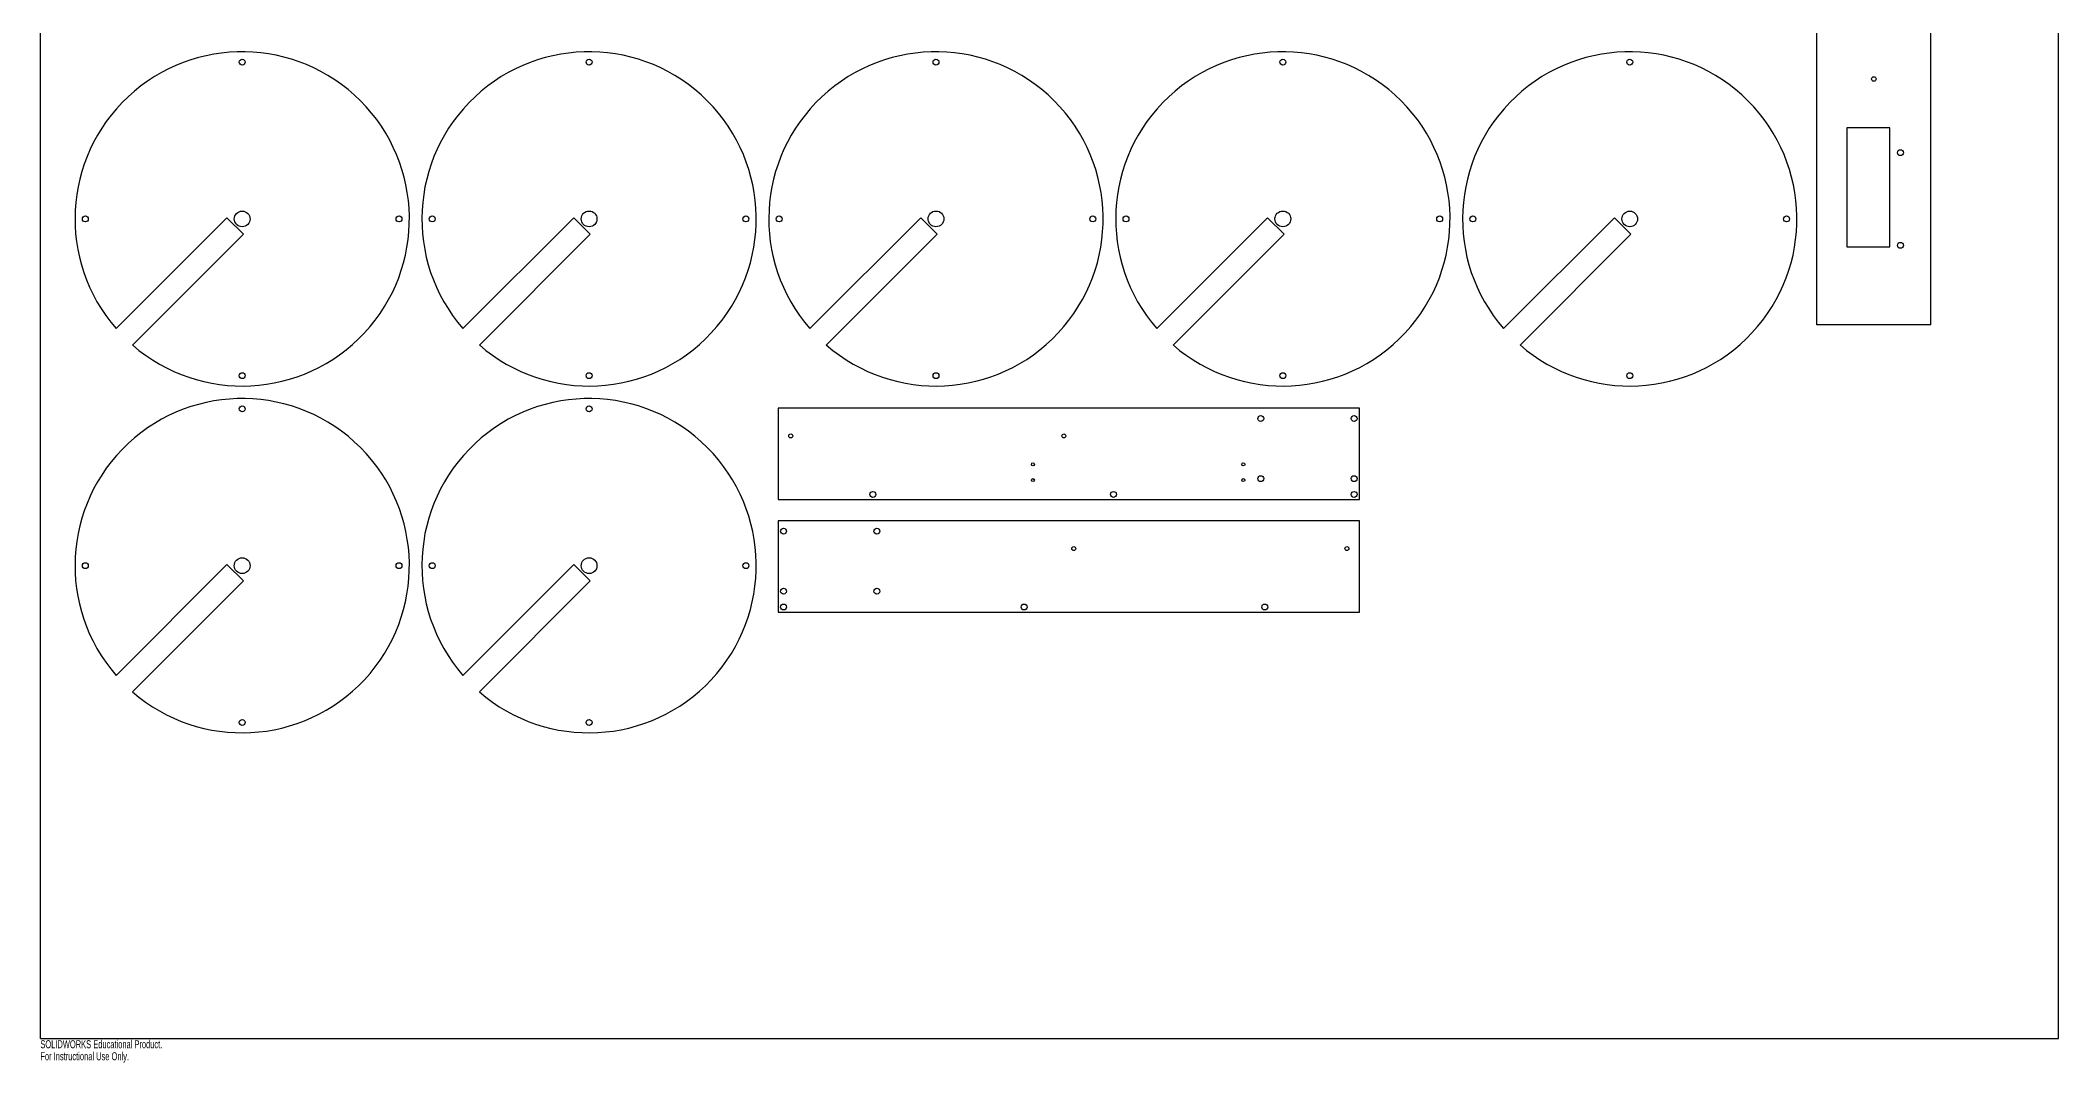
# Model space of a CAD drawing. Header units: inches. Extents: x 0 to 48, y -0.6 to 48.
# Drawn here: x 0 to 48, y -0.57 to 23.75 of the extents above; entities that cross this region are included whole.
import ezdxf

# ---------------------------------------------------------------- set-up
doc = ezdxf.new("R2010")
doc.units = ezdxf.units.IN
doc.header["$MEASUREMENT"] = 0
doc.styles.add('SLDTEXTSTYLE0', font='TXT', dxfattribs={"width": 0.7})

msp = doc.modelspace()

# ---------------------------------------------------------------- linework, layer by layer
at = {"color": 7, "linetype": 'Continuous'}
for p, q in [((0, 0), (0, 48)), ((48, 0), (48, 48)), ((42.253, 16.977), (42.253, 28.546)), ((44.957, 16.977), (44.957, 28.546)), ((42.965, 21.67), (42.965, 18.836)), ((43.988, 21.67), (42.965, 21.67)), ((43.988, 18.836), (43.988, 21.67)), ((1.8, 16.89), (4.438, 19.528)), ((4.438, 19.528), (4.828, 19.138)), ((10.05, 16.89), (12.688, 19.528)), ((12.688, 19.528), (13.078, 19.138)), ((18.3, 16.89), (20.938, 19.528)), ((20.938, 19.528), (21.328, 19.138)), ((26.55, 16.89), (29.188, 19.528)), ((29.188, 19.528), (29.578, 19.138)), ((34.8, 16.89), (37.438, 19.528)), ((37.438, 19.528), (37.828, 19.138)), ((4.828, 19.138), (2.19, 16.5)), ((13.078, 19.138), (10.44, 16.5)), ((21.328, 19.138), (18.69, 16.5)), ((29.578, 19.138), (26.94, 16.5)), ((37.828, 19.138), (35.19, 16.5)), ((42.965, 18.836), (43.988, 18.836)), ((44.957, 16.977), (42.253, 16.977)), ((31.369, 15), (17.55, 15)), ((17.55, 15), (17.55, 12.821)), ((31.369, 12.821), (31.369, 15)), ((17.55, 12.821), (31.369, 12.821)), ((31.369, 12.321), (17.55, 12.321)), ((17.55, 12.321), (17.55, 10.142)), ((31.369, 10.142), (31.369, 12.321)), ((1.8, 8.64), (4.438, 11.278)), ((4.438, 11.278), (4.828, 10.888)), ((10.05, 8.64), (12.688, 11.278)), ((12.688, 11.278), (13.078, 10.888)), ((4.828, 10.888), (2.19, 8.25)), ((13.078, 10.888), (10.44, 8.25)), ((17.55, 10.142), (31.369, 10.142)), ((0, 0), (48, 0))]:
    msp.add_line(p, q, dxfattribs=at)
for centre, radius in [((4.8, 23.23), 0.0703), ((13.05, 23.23), 0.0703), ((21.3, 23.23), 0.0703), ((29.55, 23.23), 0.0703), ((37.8, 23.23), 0.0703), ((43.605, 22.829), 0.0547), ((44.237, 21.076), 0.0703), ((4.8, 19.5), 0.187), ((13.05, 19.5), 0.188), ((21.3, 19.5), 0.188), ((29.55, 19.5), 0.188), ((37.8, 19.5), 0.187), ((1.07, 19.5), 0.0703), ((8.53, 19.5), 0.0703), ((9.32, 19.5), 0.0703), ((16.78, 19.5), 0.0703), ((17.57, 19.5), 0.0703), ((25.03, 19.5), 0.0703), ((25.82, 19.5), 0.0703), ((33.28, 19.5), 0.0703), ((34.07, 19.5), 0.0703), ((41.53, 19.5), 0.0703), ((44.237, 18.871), 0.0703), ((4.8, 15.77), 0.0703), ((13.05, 15.77), 0.0703), ((21.3, 15.77), 0.0703), ((29.55, 15.77), 0.0703), ((37.8, 15.77), 0.0703), ((4.8, 14.98), 0.0703), ((13.05, 14.98), 0.0703), ((29.025, 14.75), 0.0703), ((31.244, 14.75), 0.0703), ((17.845, 14.337), 0.0469), ((24.341, 14.337), 0.0469), ((23.606, 13.661), 0.035), ((28.609, 13.661), 0.035), ((19.8, 12.946), 0.0703), ((23.606, 13.287), 0.035), ((25.522, 12.946), 0.0703), ((28.609, 13.287), 0.035), ((29.025, 13.321), 0.0703), ((31.244, 13.321), 0.0703), ((31.244, 12.946), 0.0703), ((17.675, 12.071), 0.0703), ((19.894, 12.071), 0.0703), ((24.577, 11.657), 0.0469), ((31.073, 11.657), 0.0469), ((1.07, 11.25), 0.0703), ((4.8, 11.25), 0.188), ((8.53, 11.25), 0.0703), ((9.32, 11.25), 0.0703), ((13.05, 11.25), 0.188), ((16.78, 11.25), 0.0703), ((17.675, 10.642), 0.0703), ((19.894, 10.642), 0.0703), ((17.675, 10.267), 0.0703), ((23.397, 10.267), 0.0703), ((29.119, 10.267), 0.0703), ((4.8, 7.52), 0.0703), ((13.05, 7.52), 0.0703)]:
    msp.add_circle(centre, radius, dxfattribs=at)
for centre in [(4.8, 19.5), (13.05, 19.5), (21.3, 19.5), (29.55, 19.5), (37.8, 19.5), (4.8, 11.25), (13.05, 11.25)]:
    msp.add_arc(centre, 3.976, 228.9742, 221.0258, dxfattribs=at)

# ---------------------------------------------------------------- texts
at = {"color": 7, "linetype": 'Continuous', "char_height": 0.1903, "attachment_point": 1, "style": 'SLDTEXTSTYLE0'}
for s, insert in [('SOLIDWORKS Educational Product.', (0, -0.04)), ('For Instructional Use Only.', (0, -0.326))]:
    msp.add_mtext(s, dxfattribs=dict(at, insert=insert))

doc.saveas('drawing.dxf')
